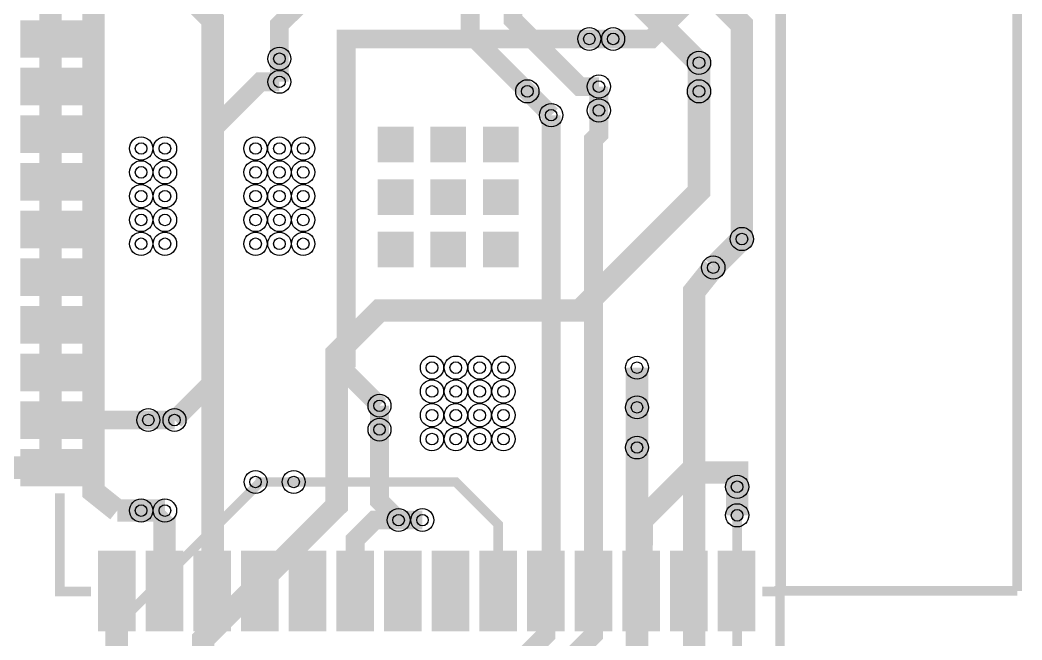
# Model space of a CAD drawing. Header units: millimetres. Extents: x -96 to 82, y -61 to 18.
# Drawn here: x 47.7 to 74.39, y -48.92 to -32.39 of the extents above; entities that cross this region are included whole.
import ezdxf

# ---------------------------------------------------------------- set-up
doc = ezdxf.new("R2010")
doc.units = ezdxf.units.MM
for name, color, linetype, true_color in [('BoardOutLine', 7, 'Continuous', 0xff00ff), ('BottomLayer', 7, 'Continuous', 0x0000ff), ('Hole', 7, 'Continuous', 0x222222), ('Multi-Layer', 7, 'Continuous', 0xc0c0c0), ('TopLayer', 7, 'Continuous', 0xff0000), ('TopPasteMaskLayer', 7, 'Continuous', 0x808080), ('TopSilkLayer', 7, 'Continuous', 0xffcc00), ('TopSolderMaskLayer', 7, 'Continuous', 0x800080)]:
    doc.layers.add(name, color=color, linetype=linetype, true_color=true_color)

msp = doc.modelspace()

# ---------------------------------------------------------------- hatches: boundary and pattern name
at = {"layer": 'TopLayer'}
for points in [[(49.833, -33.368), (47.733, -33.368), (47.733, -32.418), (49.833, -32.418)], [(49.833, -34.638), (47.733, -34.638), (47.733, -33.688), (49.833, -33.688)], [(49.833, -35.908), (47.733, -35.908), (47.733, -34.958), (49.833, -34.958)], [(57.257, -35.258), (58.157, -35.258), (58.157, -36.158), (57.257, -36.158)], [(58.657, -35.258), (59.557, -35.258), (59.557, -36.158), (58.657, -36.158)], [(60.057, -35.258), (60.957, -35.258), (60.957, -36.158), (60.057, -36.158)], [(49.833, -37.178), (47.733, -37.178), (47.733, -36.228), (49.833, -36.228)], [(57.257, -36.658), (58.157, -36.658), (58.157, -37.558), (57.257, -37.558)], [(58.657, -36.658), (59.557, -36.658), (59.557, -37.558), (58.657, -37.558)], [(60.057, -36.658), (60.957, -36.658), (60.957, -37.558), (60.057, -37.558)], [(49.833, -38.448), (47.733, -38.448), (47.733, -37.498), (49.833, -37.498)], [(57.257, -38.058), (58.157, -38.058), (58.157, -38.958), (57.257, -38.958)], [(58.657, -38.058), (59.557, -38.058), (59.557, -38.958), (58.657, -38.958)], [(60.057, -38.058), (60.957, -38.058), (60.957, -38.958), (60.057, -38.958)], [(49.833, -39.718), (47.733, -39.718), (47.733, -38.768), (49.833, -38.768)], [(49.833, -40.988), (47.733, -40.988), (47.733, -40.038), (49.833, -40.038)], [(49.833, -42.258), (47.733, -42.258), (47.733, -41.308), (49.833, -41.308)], [(49.833, -43.528), (47.733, -43.528), (47.733, -42.578), (49.833, -42.578)], [(49.833, -44.798), (47.733, -44.798), (47.733, -43.848), (49.833, -43.848)], [(50.753, -48.658), (49.803, -48.658), (49.803, -46.558), (50.753, -46.558)], [(52.023, -48.658), (51.073, -48.658), (51.073, -46.558), (52.023, -46.558)], [(53.293, -48.658), (52.343, -48.658), (52.343, -46.558), (53.293, -46.558)], [(54.563, -48.658), (53.613, -48.658), (53.613, -46.558), (54.563, -46.558)], [(55.833, -48.658), (54.883, -48.658), (54.883, -46.558), (55.833, -46.558)], [(57.103, -48.658), (56.153, -48.658), (56.153, -46.558), (57.103, -46.558)], [(58.373, -48.658), (57.423, -48.658), (57.423, -46.558), (58.373, -46.558)], [(59.643, -48.658), (58.693, -48.658), (58.693, -46.558), (59.643, -46.558)], [(60.913, -48.658), (59.963, -48.658), (59.963, -46.558), (60.913, -46.558)], [(62.183, -48.658), (61.233, -48.658), (61.233, -46.558), (62.183, -46.558)], [(63.453, -48.658), (62.503, -48.658), (62.503, -46.558), (63.453, -46.558)], [(64.723, -48.658), (63.773, -48.658), (63.773, -46.558), (64.723, -46.558)], [(65.993, -48.658), (65.043, -48.658), (65.043, -46.558), (65.993, -46.558)], [(67.263, -48.658), (66.313, -48.658), (66.313, -46.558), (67.263, -46.558)]]:
    msp.add_hatch(color=256, dxfattribs=at).paths.add_polyline_path(points)
at = {"layer": 'TopPasteMaskLayer'}
for points in [[(49.833, -33.368), (47.733, -33.368), (47.733, -32.418), (49.833, -32.418)], [(49.833, -34.638), (47.733, -34.638), (47.733, -33.688), (49.833, -33.688)], [(49.833, -35.908), (47.733, -35.908), (47.733, -34.958), (49.833, -34.958)], [(57.257, -35.258), (58.157, -35.258), (58.157, -36.158), (57.257, -36.158)], [(58.657, -35.258), (59.557, -35.258), (59.557, -36.158), (58.657, -36.158)], [(60.057, -35.258), (60.957, -35.258), (60.957, -36.158), (60.057, -36.158)], [(49.833, -37.178), (47.733, -37.178), (47.733, -36.228), (49.833, -36.228)], [(57.257, -36.658), (58.157, -36.658), (58.157, -37.558), (57.257, -37.558)], [(58.657, -36.658), (59.557, -36.658), (59.557, -37.558), (58.657, -37.558)], [(60.057, -36.658), (60.957, -36.658), (60.957, -37.558), (60.057, -37.558)], [(49.833, -38.448), (47.733, -38.448), (47.733, -37.498), (49.833, -37.498)], [(57.257, -38.058), (58.157, -38.058), (58.157, -38.958), (57.257, -38.958)], [(58.657, -38.058), (59.557, -38.058), (59.557, -38.958), (58.657, -38.958)], [(60.057, -38.058), (60.957, -38.058), (60.957, -38.958), (60.057, -38.958)], [(49.833, -39.718), (47.733, -39.718), (47.733, -38.768), (49.833, -38.768)], [(49.833, -40.988), (47.733, -40.988), (47.733, -40.038), (49.833, -40.038)], [(49.833, -42.258), (47.733, -42.258), (47.733, -41.308), (49.833, -41.308)], [(49.833, -43.528), (47.733, -43.528), (47.733, -42.578), (49.833, -42.578)], [(49.833, -44.798), (47.733, -44.798), (47.733, -43.848), (49.833, -43.848)], [(50.753, -48.658), (49.803, -48.658), (49.803, -46.558), (50.753, -46.558)], [(52.023, -48.658), (51.073, -48.658), (51.073, -46.558), (52.023, -46.558)], [(53.293, -48.658), (52.343, -48.658), (52.343, -46.558), (53.293, -46.558)], [(54.563, -48.658), (53.613, -48.658), (53.613, -46.558), (54.563, -46.558)], [(55.833, -48.658), (54.883, -48.658), (54.883, -46.558), (55.833, -46.558)], [(57.103, -48.658), (56.153, -48.658), (56.153, -46.558), (57.103, -46.558)], [(58.373, -48.658), (57.423, -48.658), (57.423, -46.558), (58.373, -46.558)], [(59.643, -48.658), (58.693, -48.658), (58.693, -46.558), (59.643, -46.558)], [(60.913, -48.658), (59.963, -48.658), (59.963, -46.558), (60.913, -46.558)], [(62.183, -48.658), (61.233, -48.658), (61.233, -46.558), (62.183, -46.558)], [(63.453, -48.658), (62.503, -48.658), (62.503, -46.558), (63.453, -46.558)], [(64.723, -48.658), (63.773, -48.658), (63.773, -46.558), (64.723, -46.558)], [(65.993, -48.658), (65.043, -48.658), (65.043, -46.558), (65.993, -46.558)], [(67.263, -48.658), (66.313, -48.658), (66.313, -46.558), (67.263, -46.558)]]:
    msp.add_hatch(color=256, dxfattribs=at).paths.add_polyline_path(points)
at = {"layer": 'TopSolderMaskLayer'}
for points in [[(49.858, -33.394), (47.707, -33.394), (47.707, -32.393), (49.858, -32.393)], [(49.858, -34.664), (47.707, -34.664), (47.707, -33.663), (49.858, -33.663)], [(49.858, -35.934), (47.707, -35.934), (47.707, -34.933), (49.858, -34.933)], [(57.231, -35.233), (58.182, -35.233), (58.182, -36.183), (57.231, -36.183)], [(58.631, -35.233), (59.582, -35.233), (59.582, -36.183), (58.631, -36.183)], [(60.031, -35.233), (60.982, -35.233), (60.982, -36.183), (60.031, -36.183)], [(49.858, -37.204), (47.707, -37.204), (47.707, -36.203), (49.858, -36.203)], [(57.231, -36.633), (58.182, -36.633), (58.182, -37.583), (57.231, -37.583)], [(58.631, -36.632), (59.582, -36.632), (59.582, -37.583), (58.631, -37.583)], [(60.031, -36.633), (60.982, -36.633), (60.982, -37.583), (60.031, -37.583)], [(49.858, -38.474), (47.707, -38.474), (47.707, -37.473), (49.858, -37.473)], [(57.231, -38.033), (58.182, -38.033), (58.182, -38.983), (57.231, -38.983)], [(58.631, -38.033), (59.582, -38.033), (59.582, -38.983), (58.631, -38.983)], [(60.031, -38.033), (60.982, -38.033), (60.982, -38.983), (60.031, -38.983)], [(49.858, -39.744), (47.707, -39.744), (47.707, -38.743), (49.858, -38.743)], [(49.858, -41.014), (47.707, -41.014), (47.707, -40.013), (49.858, -40.013)], [(49.858, -42.284), (47.707, -42.284), (47.707, -41.283), (49.858, -41.283)], [(49.858, -43.554), (47.707, -43.554), (47.707, -42.553), (49.858, -42.553)], [(49.858, -44.824), (47.707, -44.824), (47.707, -43.823), (49.858, -43.823)], [(50.778, -48.684), (49.777, -48.684), (49.777, -46.533), (50.778, -46.533)], [(52.048, -48.684), (51.047, -48.684), (51.047, -46.533), (52.048, -46.533)], [(53.318, -48.684), (52.317, -48.684), (52.317, -46.533), (53.318, -46.533)], [(54.588, -48.684), (53.587, -48.684), (53.587, -46.533), (54.588, -46.533)], [(55.858, -48.684), (54.857, -48.684), (54.857, -46.533), (55.858, -46.533)], [(57.128, -48.684), (56.127, -48.684), (56.127, -46.533), (57.128, -46.533)], [(58.398, -48.684), (57.397, -48.684), (57.397, -46.533), (58.398, -46.533)], [(59.668, -48.684), (58.667, -48.684), (58.667, -46.533), (59.668, -46.533)], [(60.938, -48.684), (59.937, -48.684), (59.937, -46.533), (60.938, -46.533)], [(62.208, -48.684), (61.207, -48.684), (61.207, -46.533), (62.208, -46.533)], [(63.478, -48.684), (62.477, -48.684), (62.477, -46.533), (63.478, -46.533)], [(64.748, -48.684), (63.747, -48.684), (63.747, -46.533), (64.748, -46.533)], [(66.018, -48.684), (65.017, -48.684), (65.017, -46.533), (66.018, -46.533)], [(67.288, -48.684), (66.287, -48.684), (66.287, -46.533), (67.288, -46.533)]]:
    msp.add_hatch(color=256, dxfattribs=at).paths.add_polyline_path(points)

# ---------------------------------------------------------------- linework, layer by layer
at = {"layer": 'BoardOutLine', "const_width": 0.254}
msp.add_lwpolyline([(67.945, -49.276), (67.945, -47.117), (67.945, -29.083)], dxfattribs=at)
at = {"layer": 'BottomLayer'}
for points, const_width in [([(42.418, -23.495), (44.196, -23.495), (49.657, -28.956), (49.657, -44.958), (50.292, -45.466)], 0.6), ([(42.545, -26.289), (45.72, -26.289), (48.514, -29.083), (48.514, -44.323), (46.228, -44.323)], 0.6), ([(72.771, -26.416), (72.771, -27.178), (68.453, -27.178), (66.802, -28.829), (66.802, -30.607), (64.516, -32.893), (63.5, -32.893)], 0.5), ([(61.214, -34.29), (59.69, -32.766), (59.69, -30.48), (61.214, -28.956), (61.722, -28.423)], 0.5), ([(63.119, -34.163), (62.611, -34.163), (60.833, -32.385), (60.833, -30.61), (62.992, -28.448)], 0.5), ([(62.865, -32.893), (63.5, -32.893)], 0.5), ([(54.61, -33.42), (54.61, -34.036)], 0.5), ([(65.786, -34.29), (65.786, -33.528)], 0.6), ([(54.61, -34.036), (54.102, -34.036), (52.832, -35.306), (52.832, -42.037), (51.816, -43.053)], 0.5), ([(52.578, -50.8), (52.578, -48.895), (56.134, -45.339), (56.134, -41.275), (57.277, -40.132), (62.611, -40.132), (65.786, -36.957), (65.786, -34.29)], 0.6), ([(61.849, -34.925), (61.214, -34.29)], 0.5), ([(63.119, -34.163), (63.119, -34.798)], 0.5), ([(66.167, -38.989), (66.929, -38.227)], 0.6), ([(65.278, -50.8), (65.659, -50.8), (65.659, -39.624), (66.167, -38.989)], 0.6), ([(64.135, -42.715), (64.135, -41.656)], 0.6), ([(57.277, -43.307), (57.277, -42.672)], 0.5), ([(64.135, -43.786), (64.135, -42.715)], 0.6), ([(51.816, -43.053), (51.119, -43.053)], 0.5), ([(57.785, -45.72), (57.277, -45.212), (57.277, -43.307)], 0.5), ([(62.738, -50.8), (64.135, -49.403), (64.135, -43.786)], 0.6), ([(66.802, -44.831), (66.802, -45.593)], 0.6), ([(53.848, -52.578), (51.943, -52.578), (50.419, -51.054), (50.419, -48.387), (54.102, -44.704), (54.991, -44.704)], 0.254), ([(50.292, -45.466), (50.419, -45.466), (50.927, -45.466)], 0.6), ([(50.927, -45.466), (51.562, -45.466)], 0.6), ([(66.802, -45.593), (66.802, -52.451), (61.722, -52.451), (61.341, -52.832), (57.912, -52.832), (56.642, -51.562), (56.388, -51.562)], 0.254), ([(58.42, -45.72), (57.785, -45.72)], 0.5)]:
    msp.add_lwpolyline(points, dxfattribs=dict(at, const_width=const_width))
at = {"layer": 'Hole'}
for centre, radius in [((62.865, -32.893), 0.153), ((63.5, -32.893), 0.153), ((54.61, -33.42), 0.153), ((65.786, -33.528), 0.155), ((54.61, -34.036), 0.153), ((61.214, -34.29), 0.155), ((63.119, -34.163), 0.155), ((65.786, -34.29), 0.155), ((63.119, -34.798), 0.155), ((61.849, -34.925), 0.155), ((50.927, -35.814), 0.155), ((51.562, -35.814), 0.155), ((53.975, -35.814), 0.155), ((54.61, -35.814), 0.155), ((55.245, -35.814), 0.155), ((50.927, -36.449), 0.155), ((51.562, -36.449), 0.155), ((53.975, -36.449), 0.155), ((54.61, -36.449), 0.155), ((55.245, -36.449), 0.155), ((50.927, -37.084), 0.155), ((51.562, -37.084), 0.155), ((53.975, -37.084), 0.155), ((54.61, -37.084), 0.155), ((55.245, -37.084), 0.155), ((50.927, -37.719), 0.155), ((51.562, -37.719), 0.155), ((53.975, -37.719), 0.155), ((54.61, -37.719), 0.155), ((55.245, -37.719), 0.155), ((66.929, -38.227), 0.155), ((50.927, -38.354), 0.155), ((51.562, -38.354), 0.155), ((53.975, -38.354), 0.155), ((54.61, -38.354), 0.155), ((55.245, -38.354), 0.155), ((66.167, -38.989), 0.155), ((58.674, -41.656), 0.155), ((59.309, -41.656), 0.155), ((59.944, -41.656), 0.155), ((60.579, -41.656), 0.155), ((64.135, -41.656), 0.153), ((58.674, -42.291), 0.155), ((59.309, -42.291), 0.155), ((59.944, -42.291), 0.155), ((60.579, -42.291), 0.155), ((57.277, -42.672), 0.153), ((64.135, -42.715), 0.153), ((51.119, -43.053), 0.153), ((51.816, -43.053), 0.153), ((58.674, -42.926), 0.155), ((59.309, -42.926), 0.155), ((59.944, -42.926), 0.155), ((60.579, -42.926), 0.155), ((57.277, -43.307), 0.153), ((58.674, -43.561), 0.155), ((59.309, -43.561), 0.155), ((59.944, -43.561), 0.155), ((60.579, -43.561), 0.155), ((64.135, -43.786), 0.153), ((53.975, -44.704), 0.153), ((54.991, -44.704), 0.153), ((66.802, -44.831), 0.155), ((50.927, -45.466), 0.155), ((51.562, -45.466), 0.155), ((57.785, -45.72), 0.153), ((58.42, -45.72), 0.153), ((66.802, -45.593), 0.155)]:
    msp.add_circle(centre, radius, dxfattribs=at)
at = {"layer": 'Multi-Layer'}
for centre, radius in [((62.865, -32.893), 0.305), ((63.5, -32.893), 0.305), ((54.61, -33.42), 0.305), ((65.786, -33.528), 0.31), ((54.61, -34.036), 0.305), ((63.119, -34.163), 0.31), ((61.214, -34.29), 0.31), ((65.786, -34.29), 0.31), ((61.849, -34.925), 0.31), ((63.119, -34.798), 0.31), ((50.927, -35.814), 0.31), ((51.562, -35.814), 0.31), ((53.975, -35.814), 0.31), ((54.61, -35.814), 0.31), ((55.245, -35.814), 0.31), ((50.927, -36.449), 0.31), ((51.562, -36.449), 0.31), ((53.975, -36.449), 0.31), ((54.61, -36.449), 0.31), ((55.245, -36.449), 0.31), ((50.927, -37.084), 0.31), ((51.562, -37.084), 0.31), ((53.975, -37.084), 0.31), ((54.61, -37.084), 0.31), ((55.245, -37.084), 0.31), ((50.927, -37.719), 0.31), ((51.562, -37.719), 0.31), ((53.975, -37.719), 0.31), ((54.61, -37.719), 0.31), ((55.245, -37.719), 0.31), ((50.927, -38.354), 0.31), ((51.562, -38.354), 0.31), ((53.975, -38.354), 0.31), ((54.61, -38.354), 0.31), ((55.245, -38.354), 0.31), ((66.929, -38.227), 0.31), ((66.167, -38.989), 0.31), ((58.674, -41.656), 0.31), ((59.309, -41.656), 0.31), ((59.944, -41.656), 0.31), ((60.579, -41.656), 0.31), ((64.135, -41.656), 0.305), ((58.674, -42.291), 0.31), ((59.309, -42.291), 0.31), ((59.944, -42.291), 0.31), ((60.579, -42.291), 0.31), ((57.277, -42.672), 0.305), ((64.135, -42.715), 0.305), ((58.674, -42.926), 0.31), ((59.309, -42.926), 0.31), ((59.944, -42.926), 0.31), ((60.579, -42.926), 0.31), ((51.119, -43.053), 0.305), ((51.816, -43.053), 0.305), ((57.277, -43.307), 0.305), ((58.674, -43.561), 0.31), ((59.309, -43.561), 0.31), ((59.944, -43.561), 0.31), ((60.579, -43.561), 0.31), ((64.135, -43.786), 0.305), ((53.975, -44.704), 0.305), ((54.991, -44.704), 0.305), ((66.802, -44.831), 0.31), ((50.927, -45.466), 0.31), ((51.562, -45.466), 0.31), ((66.802, -45.593), 0.31), ((57.785, -45.72), 0.305), ((58.42, -45.72), 0.305)]:
    msp.add_circle(centre, radius, dxfattribs=at)
at = {"layer": 'TopLayer'}
for points, const_width in [([(52.832, -47.607), (52.832, -32.385), (52.07, -31.623), (49.657, -31.623), (48.768, -30.734), (48.768, -28.448), (52.578, -24.638), (52.578, -19.304)], 0.6), ([(65.786, -34.29), (65.786, -33.528), (64.247, -31.989), (64.247, -29.609)], 0.6), ([(66.167, -38.989), (66.929, -38.227), (66.929, -32.512), (65.517, -31.1), (65.517, -29.609)], 0.6), ([(62.611, -31.75), (55.372, -31.75), (54.61, -32.512), (54.61, -33.42)], 0.5), ([(56.007, -41.402), (56.388, -41.402), (56.388, -32.893), (62.865, -32.893)], 0.5), ([(62.865, -32.893), (63.5, -32.893)], 0.5), ([(54.61, -33.42), (54.61, -34.036)], 0.5), ([(61.849, -34.925), (61.214, -34.29)], 0.5), ([(63.119, -34.798), (63.119, -34.163)], 0.5), ([(61.707, -47.607), (61.849, -47.465), (61.849, -34.925)], 0.5), ([(62.977, -47.6), (62.977, -35.575), (63.119, -35.433), (63.119, -34.798)], 0.5), ([(57.277, -42.672), (56.007, -41.402)], 0.5), ([(57.277, -43.307), (57.277, -42.672)], 0.5), ([(48.783, -43.053), (51.119, -43.053)], 0.5), ([(51.119, -43.053), (51.816, -43.053)], 0.5), ([(46.99, -44.323), (48.783, -44.323)], 0.6), ([(64.247, -47.607), (64.262, -45.72), (65.532, -44.45), (66.802, -44.45), (66.802, -44.831)], 0.6), ([(66.802, -44.831), (66.802, -45.593)], 0.6), ([(54.991, -44.704), (53.975, -44.704)], 0.254), ([(60.437, -47.607), (60.437, -45.832), (59.309, -44.704), (54.991, -44.704)], 0.254), ([(50.927, -45.466), (51.562, -45.466)], 0.6), ([(51.562, -45.466), (51.548, -45.481), (51.548, -47.608)], 0.6), ([(56.628, -47.608), (56.628, -46.243), (57.15, -45.72), (57.785, -45.72)], 0.5), ([(57.785, -45.72), (58.42, -45.72)], 0.5), ([(55.118, -50.8), (55.118, -49.911), (54.595, -49.388), (50.277, -49.388), (50.277, -47.607)], 0.6), ([(61.707, -47.607), (61.707, -48.783), (61.087, -49.403), (58.293, -49.403), (57.658, -50.038), (57.658, -50.8)], 0.5), ([(62.977, -47.607), (62.977, -48.783), (60.96, -50.8), (60.198, -50.8)], 0.5)]:
    msp.add_lwpolyline(points, dxfattribs=dict(at, const_width=const_width))
at = {"layer": 'TopSilkLayer', "const_width": 0.254}
for points in [[(67.978, -47.608), (67.978, -29.608)], [(74.262, -47.608), (74.262, -29.608)], [(48.762, -45.004), (48.762, -47.625), (49.596, -47.625)], [(67.469, -47.625), (67.978, -47.625)], [(74.262, -47.608), (67.796, -47.608)]]:
    msp.add_lwpolyline(points, dxfattribs=at)

doc.saveas('drawing.dxf')
